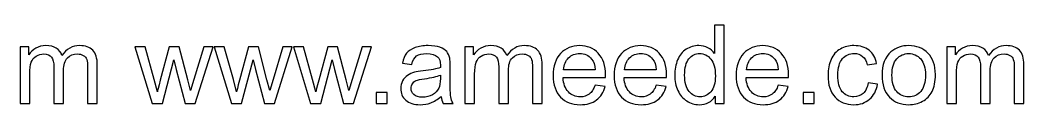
# Model space of a CAD drawing. Header units: millimetres. Extents: x -80 to 198, y 21 to 132.
# Drawn here: x 47.8 to 125.3, y 21.3 to 27.4 of the extents above; entities that cross this region are included whole.
import ezdxf

# ---------------------------------------------------------------- set-up
doc = ezdxf.new("R2010")
doc.units = ezdxf.units.MM
doc.header["$MEASUREMENT"] = 0
doc.layers.add('Layer 1', color=7, linetype='Continuous')

msp = doc.modelspace()

# ---------------------------------------------------------------- linework, layer by layer
at = {"layer": 'Layer 1', "color": 250}
for points, knots in [([(101.4628, 21.3528), (101.4628, 21.3528), (101.4628, 21.9102), (101.4628, 21.9102), (101.4628, 21.9102), (101.1849, 21.477), (100.7756, 21.2597), (100.2352, 21.2597), (100.2352, 21.2597), (99.8852, 21.2597), (99.5635, 21.3556), (99.2714, 21.5489), (99.2714, 21.5489), (98.9779, 21.7409), (98.7507, 22.0104), (98.5884, 22.3547), (98.5884, 22.3547), (98.4275, 22.7004), (98.3471, 23.0969), (98.3471, 23.5457), (98.3471, 23.5457), (98.3471, 23.9831), (98.4205, 24.3796), (98.5658, 24.7367), (98.5658, 24.7367), (98.7126, 25.0923), (98.9313, 25.366), (99.2234, 25.5551), (99.2234, 25.5551), (99.5141, 25.7456), (99.8415, 25.8402), (100.2013, 25.8402), (100.2013, 25.8402), (100.4666, 25.8402), (100.7023, 25.7837), (100.9083, 25.6722), (100.9083, 25.6722), (101.1143, 25.5607), (101.2822, 25.414), (101.412, 25.2348), (101.412, 25.2348), (101.412, 25.2348), (101.412, 27.415), (101.412, 27.415), (101.412, 27.415), (101.412, 27.415), (102.1571, 27.415), (102.1571, 27.415), (102.1571, 27.415), (102.1571, 27.415), (102.1571, 21.3528), (102.1571, 21.3528), (102.1571, 21.3528), (102.1571, 21.3528), (101.4628, 21.3528), (101.4628, 21.3528)], [0, 0, 0, 0, 0.0666667, 0.0666667, 0.0666667, 0.0666667, 0.1333333, 0.1333333, 0.1333333, 0.1333333, 0.2, 0.2, 0.2, 0.2, 0.2666667, 0.2666667, 0.2666667, 0.2666667, 0.3333333, 0.3333333, 0.3333333, 0.3333333, 0.4, 0.4, 0.4, 0.4, 0.4666667, 0.4666667, 0.4666667, 0.4666667, 0.5333333, 0.5333333, 0.5333333, 0.5333333, 0.6, 0.6, 0.6, 0.6, 0.6666667, 0.6666667, 0.6666667, 0.6666667, 0.7333333, 0.7333333, 0.7333333, 0.7333333, 0.8, 0.8, 0.8, 0.8, 0.8666667, 0.8666667, 0.8666667, 0.8666667, 1, 1, 1, 1]), ([(47.8135, 21.3528), (47.8135, 21.3528), (47.8135, 25.747), (47.8135, 25.747), (47.8135, 25.747), (47.8135, 25.747), (48.4824, 25.747), (48.4824, 25.747), (48.4824, 25.747), (48.4824, 25.747), (48.4824, 25.1261), (48.4824, 25.1261), (48.4824, 25.1261), (48.6192, 25.3406), (48.8027, 25.5142), (49.0313, 25.644), (49.0313, 25.644), (49.2599, 25.7752), (49.5195, 25.8402), (49.8116, 25.8402), (49.8116, 25.8402), (50.1362, 25.8402), (50.4029, 25.7724), (50.6103, 25.6384), (50.6103, 25.6384), (50.8178, 25.5029), (50.9645, 25.3152), (51.0492, 25.0725), (51.0492, 25.0725), (51.3991, 25.5847), (51.8521, 25.8402), (52.4109, 25.8402), (52.4109, 25.8402), (52.8484, 25.8402), (53.1856, 25.7202), (53.4199, 25.4789), (53.4199, 25.4789), (53.6555, 25.2376), (53.7741, 24.8665), (53.7741, 24.3655), (53.7741, 24.3655), (53.7741, 24.3655), (53.7741, 21.3528), (53.7741, 21.3528), (53.7741, 21.3528), (53.7741, 21.3528), (53.029, 21.3528), (53.029, 21.3528), (53.029, 21.3528), (53.029, 21.3528), (53.029, 24.1186), (53.029, 24.1186), (53.029, 24.1186), (53.029, 24.4149), (53.0036, 24.6294), (52.9556, 24.7606), (52.9556, 24.7606), (52.9076, 24.8919), (52.8201, 24.9963), (52.6917, 25.0767), (52.6917, 25.0767), (52.5647, 25.1572), (52.4152, 25.1967), (52.2444, 25.1967), (52.2444, 25.1967), (51.934, 25.1967), (51.6771, 25.0937), (51.4725, 24.8891), (51.4725, 24.8891), (51.2679, 24.683), (51.1663, 24.3542), (51.1663, 23.9027), (51.1663, 23.9027), (51.1663, 23.9027), (51.1663, 21.3528), (51.1663, 21.3528), (51.1663, 21.3528), (51.1663, 21.3528), (50.4212, 21.3528), (50.4212, 21.3528), (50.4212, 21.3528), (50.4212, 21.3528), (50.4212, 24.2047), (50.4212, 24.2047), (50.4212, 24.2047), (50.4212, 24.5349), (50.3606, 24.7832), (50.2392, 24.9483), (50.2392, 24.9483), (50.1179, 25.1134), (49.9189, 25.1967), (49.6437, 25.1967), (49.6437, 25.1967), (49.4349, 25.1967), (49.2416, 25.1416), (49.0638, 25.0316), (49.0638, 25.0316), (48.886, 24.9215), (48.7575, 24.7606), (48.6771, 24.5476), (48.6771, 24.5476), (48.5981, 24.3359), (48.5586, 24.0297), (48.5586, 23.6303), (48.5586, 23.6303), (48.5586, 23.6303), (48.5586, 21.3528), (48.5586, 21.3528), (48.5586, 21.3528), (48.5586, 21.3528), (47.8135, 21.3528), (47.8135, 21.3528)], [0, 0, 0, 0, 0.0344828, 0.0344828, 0.0344828, 0.0344828, 0.0689655, 0.0689655, 0.0689655, 0.0689655, 0.1034483, 0.1034483, 0.1034483, 0.1034483, 0.137931, 0.137931, 0.137931, 0.137931, 0.1724138, 0.1724138, 0.1724138, 0.1724138, 0.2068966, 0.2068966, 0.2068966, 0.2068966, 0.2413793, 0.2413793, 0.2413793, 0.2413793, 0.2758621, 0.2758621, 0.2758621, 0.2758621, 0.3103448, 0.3103448, 0.3103448, 0.3103448, 0.3448276, 0.3448276, 0.3448276, 0.3448276, 0.3793103, 0.3793103, 0.3793103, 0.3793103, 0.4137931, 0.4137931, 0.4137931, 0.4137931, 0.4482759, 0.4482759, 0.4482759, 0.4482759, 0.4827586, 0.4827586, 0.4827586, 0.4827586, 0.5172414, 0.5172414, 0.5172414, 0.5172414, 0.5517241, 0.5517241, 0.5517241, 0.5517241, 0.5862069, 0.5862069, 0.5862069, 0.5862069, 0.6206897, 0.6206897, 0.6206897, 0.6206897, 0.6551724, 0.6551724, 0.6551724, 0.6551724, 0.6896552, 0.6896552, 0.6896552, 0.6896552, 0.7241379, 0.7241379, 0.7241379, 0.7241379, 0.7586207, 0.7586207, 0.7586207, 0.7586207, 0.7931034, 0.7931034, 0.7931034, 0.7931034, 0.8275862, 0.8275862, 0.8275862, 0.8275862, 0.862069, 0.862069, 0.862069, 0.862069, 0.8965517, 0.8965517, 0.8965517, 0.8965517, 0.9310345, 0.9310345, 0.9310345, 0.9310345, 1, 1, 1, 1]), ([(58.0088, 21.3528), (58.0088, 21.3528), (56.681, 25.747), (56.681, 25.747), (56.681, 25.747), (56.681, 25.747), (57.4599, 25.747), (57.4599, 25.747), (57.4599, 25.747), (57.4599, 25.747), (58.1612, 23.2112), (58.1612, 23.2112), (58.1612, 23.2112), (58.1612, 23.2112), (58.4096, 22.2672), (58.4096, 22.2672), (58.4096, 22.2672), (58.4195, 22.3138), (58.4957, 22.6157), (58.6368, 23.1731), (58.6368, 23.1731), (58.6368, 23.1731), (59.3325, 25.747), (59.3325, 25.747), (59.3325, 25.747), (59.3325, 25.747), (60.0959, 25.747), (60.0959, 25.747), (60.0959, 25.747), (60.0959, 25.747), (60.7577, 23.1957), (60.7577, 23.1957), (60.7577, 23.1957), (60.7577, 23.1957), (60.9736, 22.3589), (60.9736, 22.3589), (60.9736, 22.3589), (60.9736, 22.3589), (61.2262, 23.207), (61.2262, 23.207), (61.2262, 23.207), (61.2262, 23.207), (61.9854, 25.747), (61.9854, 25.747), (61.9854, 25.747), (61.9854, 25.747), (62.7093, 25.747), (62.7093, 25.747), (62.7093, 25.747), (62.7093, 25.747), (61.3306, 21.3528), (61.3306, 21.3528), (61.3306, 21.3528), (61.3306, 21.3528), (60.5601, 21.3528), (60.5601, 21.3528), (60.5601, 21.3528), (60.5601, 21.3528), (59.863, 23.9817), (59.863, 23.9817), (59.863, 23.9817), (59.863, 23.9817), (59.6866, 24.7338), (59.6866, 24.7338), (59.6866, 24.7338), (59.6866, 24.7338), (58.7976, 21.3528), (58.7976, 21.3528), (58.7976, 21.3528), (58.7976, 21.3528), (58.0088, 21.3528), (58.0088, 21.3528)], [0, 0, 0, 0, 0.0526316, 0.0526316, 0.0526316, 0.0526316, 0.1052632, 0.1052632, 0.1052632, 0.1052632, 0.1578947, 0.1578947, 0.1578947, 0.1578947, 0.2105263, 0.2105263, 0.2105263, 0.2105263, 0.2631579, 0.2631579, 0.2631579, 0.2631579, 0.3157895, 0.3157895, 0.3157895, 0.3157895, 0.3684211, 0.3684211, 0.3684211, 0.3684211, 0.4210526, 0.4210526, 0.4210526, 0.4210526, 0.4736842, 0.4736842, 0.4736842, 0.4736842, 0.5263158, 0.5263158, 0.5263158, 0.5263158, 0.5789474, 0.5789474, 0.5789474, 0.5789474, 0.6315789, 0.6315789, 0.6315789, 0.6315789, 0.6842105, 0.6842105, 0.6842105, 0.6842105, 0.7368421, 0.7368421, 0.7368421, 0.7368421, 0.7894737, 0.7894737, 0.7894737, 0.7894737, 0.8421053, 0.8421053, 0.8421053, 0.8421053, 0.8947368, 0.8947368, 0.8947368, 0.8947368, 1, 1, 1, 1]), ([(64.1232, 21.3528), (64.1232, 21.3528), (62.7954, 25.747), (62.7954, 25.747), (62.7954, 25.747), (62.7954, 25.747), (63.5743, 25.747), (63.5743, 25.747), (63.5743, 25.747), (63.5743, 25.747), (64.2756, 23.2112), (64.2756, 23.2112), (64.2756, 23.2112), (64.2756, 23.2112), (64.524, 22.2672), (64.524, 22.2672), (64.524, 22.2672), (64.5339, 22.3138), (64.6101, 22.6157), (64.7512, 23.1731), (64.7512, 23.1731), (64.7512, 23.1731), (65.4469, 25.747), (65.4469, 25.747), (65.4469, 25.747), (65.4469, 25.747), (66.2103, 25.747), (66.2103, 25.747), (66.2103, 25.747), (66.2103, 25.747), (66.8721, 23.1957), (66.8721, 23.1957), (66.8721, 23.1957), (66.8721, 23.1957), (67.088, 22.3589), (67.088, 22.3589), (67.088, 22.3589), (67.088, 22.3589), (67.3406, 23.207), (67.3406, 23.207), (67.3406, 23.207), (67.3406, 23.207), (68.0998, 25.747), (68.0998, 25.747), (68.0998, 25.747), (68.0998, 25.747), (68.8237, 25.747), (68.8237, 25.747), (68.8237, 25.747), (68.8237, 25.747), (67.445, 21.3528), (67.445, 21.3528), (67.445, 21.3528), (67.445, 21.3528), (66.6745, 21.3528), (66.6745, 21.3528), (66.6745, 21.3528), (66.6745, 21.3528), (65.9774, 23.9817), (65.9774, 23.9817), (65.9774, 23.9817), (65.9774, 23.9817), (65.801, 24.7338), (65.801, 24.7338), (65.801, 24.7338), (65.801, 24.7338), (64.912, 21.3528), (64.912, 21.3528), (64.912, 21.3528), (64.912, 21.3528), (64.1232, 21.3528), (64.1232, 21.3528)], [0, 0, 0, 0, 0.0526316, 0.0526316, 0.0526316, 0.0526316, 0.1052632, 0.1052632, 0.1052632, 0.1052632, 0.1578947, 0.1578947, 0.1578947, 0.1578947, 0.2105263, 0.2105263, 0.2105263, 0.2105263, 0.2631579, 0.2631579, 0.2631579, 0.2631579, 0.3157895, 0.3157895, 0.3157895, 0.3157895, 0.3684211, 0.3684211, 0.3684211, 0.3684211, 0.4210526, 0.4210526, 0.4210526, 0.4210526, 0.4736842, 0.4736842, 0.4736842, 0.4736842, 0.5263158, 0.5263158, 0.5263158, 0.5263158, 0.5789474, 0.5789474, 0.5789474, 0.5789474, 0.6315789, 0.6315789, 0.6315789, 0.6315789, 0.6842105, 0.6842105, 0.6842105, 0.6842105, 0.7368421, 0.7368421, 0.7368421, 0.7368421, 0.7894737, 0.7894737, 0.7894737, 0.7894737, 0.8421053, 0.8421053, 0.8421053, 0.8421053, 0.8947368, 0.8947368, 0.8947368, 0.8947368, 1, 1, 1, 1]), ([(70.2376, 21.3528), (70.2376, 21.3528), (68.9098, 25.747), (68.9098, 25.747), (68.9098, 25.747), (68.9098, 25.747), (69.6887, 25.747), (69.6887, 25.747), (69.6887, 25.747), (69.6887, 25.747), (70.39, 23.2112), (70.39, 23.2112), (70.39, 23.2112), (70.39, 23.2112), (70.6384, 22.2672), (70.6384, 22.2672), (70.6384, 22.2672), (70.6483, 22.3138), (70.7245, 22.6157), (70.8656, 23.1731), (70.8656, 23.1731), (70.8656, 23.1731), (71.5613, 25.747), (71.5613, 25.747), (71.5613, 25.747), (71.5613, 25.747), (72.3247, 25.747), (72.3247, 25.747), (72.3247, 25.747), (72.3247, 25.747), (72.9865, 23.1957), (72.9865, 23.1957), (72.9865, 23.1957), (72.9865, 23.1957), (73.2024, 22.3589), (73.2024, 22.3589), (73.2024, 22.3589), (73.2024, 22.3589), (73.455, 23.207), (73.455, 23.207), (73.455, 23.207), (73.455, 23.207), (74.2142, 25.747), (74.2142, 25.747), (74.2142, 25.747), (74.2142, 25.747), (74.9381, 25.747), (74.9381, 25.747), (74.9381, 25.747), (74.9381, 25.747), (73.5594, 21.3528), (73.5594, 21.3528), (73.5594, 21.3528), (73.5594, 21.3528), (72.7889, 21.3528), (72.7889, 21.3528), (72.7889, 21.3528), (72.7889, 21.3528), (72.0918, 23.9817), (72.0918, 23.9817), (72.0918, 23.9817), (72.0918, 23.9817), (71.9154, 24.7338), (71.9154, 24.7338), (71.9154, 24.7338), (71.9154, 24.7338), (71.0264, 21.3528), (71.0264, 21.3528), (71.0264, 21.3528), (71.0264, 21.3528), (70.2376, 21.3528), (70.2376, 21.3528)], [0, 0, 0, 0, 0.0526316, 0.0526316, 0.0526316, 0.0526316, 0.1052632, 0.1052632, 0.1052632, 0.1052632, 0.1578947, 0.1578947, 0.1578947, 0.1578947, 0.2105263, 0.2105263, 0.2105263, 0.2105263, 0.2631579, 0.2631579, 0.2631579, 0.2631579, 0.3157895, 0.3157895, 0.3157895, 0.3157895, 0.3684211, 0.3684211, 0.3684211, 0.3684211, 0.4210526, 0.4210526, 0.4210526, 0.4210526, 0.4736842, 0.4736842, 0.4736842, 0.4736842, 0.5263158, 0.5263158, 0.5263158, 0.5263158, 0.5789474, 0.5789474, 0.5789474, 0.5789474, 0.6315789, 0.6315789, 0.6315789, 0.6315789, 0.6842105, 0.6842105, 0.6842105, 0.6842105, 0.7368421, 0.7368421, 0.7368421, 0.7368421, 0.7894737, 0.7894737, 0.7894737, 0.7894737, 0.8421053, 0.8421053, 0.8421053, 0.8421053, 0.8947368, 0.8947368, 0.8947368, 0.8947368, 1, 1, 1, 1]), ([(80.3172, 21.9031), (80.0406, 21.6675), (79.7739, 21.5024), (79.5185, 21.405), (79.5185, 21.405), (79.2631, 21.3076), (78.9894, 21.2597), (78.6958, 21.2597), (78.6958, 21.2597), (78.2132, 21.2597), (77.8421, 21.3768), (77.5825, 21.6124), (77.5825, 21.6124), (77.3228, 21.8467), (77.193, 22.1473), (77.193, 22.5127), (77.193, 22.5127), (77.193, 22.7272), (77.2424, 22.9234), (77.3398, 23.1012), (77.3398, 23.1012), (77.4385, 23.279), (77.5669, 23.4201), (77.725, 23.5273), (77.725, 23.5273), (77.8844, 23.6346), (78.0622, 23.7164), (78.2612, 23.7715), (78.2612, 23.7715), (78.408, 23.8096), (78.6295, 23.8462), (78.9244, 23.8829), (78.9244, 23.8829), (79.5256, 23.9535), (79.9701, 24.0396), (80.2537, 24.1383), (80.2537, 24.1383), (80.2565, 24.2399), (80.2579, 24.3049), (80.2579, 24.3317), (80.2579, 24.3317), (80.2579, 24.6336), (80.1874, 24.8467), (80.0463, 24.9709), (80.0463, 24.9709), (79.8558, 25.1388), (79.5721, 25.2221), (79.1968, 25.2221), (79.1968, 25.2221), (78.8454, 25.2221), (78.5858, 25.16), (78.4193, 25.0372), (78.4193, 25.0372), (78.2513, 24.9145), (78.1286, 24.6971), (78.0481, 24.3839), (78.0481, 24.3839), (78.0481, 24.3839), (77.32, 24.4855), (77.32, 24.4855), (77.32, 24.4855), (77.3863, 24.7973), (77.495, 25.0499), (77.6474, 25.2418), (77.6474, 25.2418), (77.7998, 25.4337), (78.0199, 25.5805), (78.3078, 25.6849), (78.3078, 25.6849), (78.5942, 25.7879), (78.9287, 25.8402), (79.3069, 25.8402), (79.3069, 25.8402), (79.6822, 25.8402), (79.9884, 25.7964), (80.2241, 25.7075), (80.2241, 25.7075), (80.4583, 25.6186), (80.6319, 25.5085), (80.742, 25.3745), (80.742, 25.3745), (80.852, 25.2404), (80.9296, 25.0711), (80.9748, 24.8665), (80.9748, 24.8665), (80.9988, 24.7395), (81.0115, 24.5109), (81.0115, 24.1821), (81.0115, 24.1821), (81.0115, 24.1821), (81.0115, 23.1943), (81.0115, 23.1943), (81.0115, 23.1943), (81.0115, 22.5043), (81.027, 22.0682), (81.058, 21.8834), (81.058, 21.8834), (81.0877, 21.6985), (81.1498, 21.5221), (81.2401, 21.3528), (81.2401, 21.3528), (81.2401, 21.3528), (80.4611, 21.3528), (80.4611, 21.3528), (80.4611, 21.3528), (80.3864, 21.5094), (80.3384, 21.6929), (80.3172, 21.9031)], [0, 0, 0, 0, 0.0357143, 0.0357143, 0.0357143, 0.0357143, 0.0714286, 0.0714286, 0.0714286, 0.0714286, 0.1071429, 0.1071429, 0.1071429, 0.1071429, 0.1428571, 0.1428571, 0.1428571, 0.1428571, 0.1785714, 0.1785714, 0.1785714, 0.1785714, 0.2142857, 0.2142857, 0.2142857, 0.2142857, 0.25, 0.25, 0.25, 0.25, 0.2857143, 0.2857143, 0.2857143, 0.2857143, 0.3214286, 0.3214286, 0.3214286, 0.3214286, 0.3571429, 0.3571429, 0.3571429, 0.3571429, 0.3928571, 0.3928571, 0.3928571, 0.3928571, 0.4285714, 0.4285714, 0.4285714, 0.4285714, 0.4642857, 0.4642857, 0.4642857, 0.4642857, 0.5, 0.5, 0.5, 0.5, 0.5357143, 0.5357143, 0.5357143, 0.5357143, 0.5714286, 0.5714286, 0.5714286, 0.5714286, 0.6071429, 0.6071429, 0.6071429, 0.6071429, 0.6428571, 0.6428571, 0.6428571, 0.6428571, 0.6785714, 0.6785714, 0.6785714, 0.6785714, 0.7142857, 0.7142857, 0.7142857, 0.7142857, 0.75, 0.75, 0.75, 0.75, 0.7857143, 0.7857143, 0.7857143, 0.7857143, 0.8214286, 0.8214286, 0.8214286, 0.8214286, 0.8571429, 0.8571429, 0.8571429, 0.8571429, 0.8928571, 0.8928571, 0.8928571, 0.8928571, 0.9285714, 0.9285714, 0.9285714, 0.9285714, 1, 1, 1, 1]), ([(82.1559, 21.3528), (82.1559, 21.3528), (82.1559, 25.747), (82.1559, 25.747), (82.1559, 25.747), (82.1559, 25.747), (82.8248, 25.747), (82.8248, 25.747), (82.8248, 25.747), (82.8248, 25.747), (82.8248, 25.1261), (82.8248, 25.1261), (82.8248, 25.1261), (82.9616, 25.3406), (83.1451, 25.5142), (83.3737, 25.644), (83.3737, 25.644), (83.6023, 25.7752), (83.8619, 25.8402), (84.154, 25.8402), (84.154, 25.8402), (84.4786, 25.8402), (84.7453, 25.7724), (84.9527, 25.6384), (84.9527, 25.6384), (85.1602, 25.5029), (85.3069, 25.3152), (85.3916, 25.0725), (85.3916, 25.0725), (85.7415, 25.5847), (86.1945, 25.8402), (86.7533, 25.8402), (86.7533, 25.8402), (87.1908, 25.8402), (87.528, 25.7202), (87.7623, 25.4789), (87.7623, 25.4789), (87.9979, 25.2376), (88.1165, 24.8665), (88.1165, 24.3655), (88.1165, 24.3655), (88.1165, 24.3655), (88.1165, 21.3528), (88.1165, 21.3528), (88.1165, 21.3528), (88.1165, 21.3528), (87.3714, 21.3528), (87.3714, 21.3528), (87.3714, 21.3528), (87.3714, 21.3528), (87.3714, 24.1186), (87.3714, 24.1186), (87.3714, 24.1186), (87.3714, 24.4149), (87.346, 24.6294), (87.298, 24.7606), (87.298, 24.7606), (87.25, 24.8919), (87.1625, 24.9963), (87.0341, 25.0767), (87.0341, 25.0767), (86.9071, 25.1572), (86.7576, 25.1967), (86.5868, 25.1967), (86.5868, 25.1967), (86.2764, 25.1967), (86.0195, 25.0937), (85.8149, 24.8891), (85.8149, 24.8891), (85.6103, 24.683), (85.5087, 24.3542), (85.5087, 23.9027), (85.5087, 23.9027), (85.5087, 23.9027), (85.5087, 21.3528), (85.5087, 21.3528), (85.5087, 21.3528), (85.5087, 21.3528), (84.7636, 21.3528), (84.7636, 21.3528), (84.7636, 21.3528), (84.7636, 21.3528), (84.7636, 24.2047), (84.7636, 24.2047), (84.7636, 24.2047), (84.7636, 24.5349), (84.703, 24.7832), (84.5816, 24.9483), (84.5816, 24.9483), (84.4603, 25.1134), (84.2613, 25.1967), (83.9861, 25.1967), (83.9861, 25.1967), (83.7773, 25.1967), (83.584, 25.1416), (83.4062, 25.0316), (83.4062, 25.0316), (83.2284, 24.9215), (83.0999, 24.7606), (83.0195, 24.5476), (83.0195, 24.5476), (82.9405, 24.3359), (82.901, 24.0297), (82.901, 23.6303), (82.901, 23.6303), (82.901, 23.6303), (82.901, 21.3528), (82.901, 21.3528), (82.901, 21.3528), (82.901, 21.3528), (82.1559, 21.3528), (82.1559, 21.3528)], [0, 0, 0, 0, 0.0344828, 0.0344828, 0.0344828, 0.0344828, 0.0689655, 0.0689655, 0.0689655, 0.0689655, 0.1034483, 0.1034483, 0.1034483, 0.1034483, 0.137931, 0.137931, 0.137931, 0.137931, 0.1724138, 0.1724138, 0.1724138, 0.1724138, 0.2068966, 0.2068966, 0.2068966, 0.2068966, 0.2413793, 0.2413793, 0.2413793, 0.2413793, 0.2758621, 0.2758621, 0.2758621, 0.2758621, 0.3103448, 0.3103448, 0.3103448, 0.3103448, 0.3448276, 0.3448276, 0.3448276, 0.3448276, 0.3793103, 0.3793103, 0.3793103, 0.3793103, 0.4137931, 0.4137931, 0.4137931, 0.4137931, 0.4482759, 0.4482759, 0.4482759, 0.4482759, 0.4827586, 0.4827586, 0.4827586, 0.4827586, 0.5172414, 0.5172414, 0.5172414, 0.5172414, 0.5517241, 0.5517241, 0.5517241, 0.5517241, 0.5862069, 0.5862069, 0.5862069, 0.5862069, 0.6206897, 0.6206897, 0.6206897, 0.6206897, 0.6551724, 0.6551724, 0.6551724, 0.6551724, 0.6896552, 0.6896552, 0.6896552, 0.6896552, 0.7241379, 0.7241379, 0.7241379, 0.7241379, 0.7586207, 0.7586207, 0.7586207, 0.7586207, 0.7931034, 0.7931034, 0.7931034, 0.7931034, 0.8275862, 0.8275862, 0.8275862, 0.8275862, 0.862069, 0.862069, 0.862069, 0.862069, 0.8965517, 0.8965517, 0.8965517, 0.8965517, 0.9310345, 0.9310345, 0.9310345, 0.9310345, 1, 1, 1, 1]), ([(92.2059, 22.7752), (92.2059, 22.7752), (92.9764, 22.6736), (92.9764, 22.6736), (92.9764, 22.6736), (92.8564, 22.2263), (92.6321, 21.8777), (92.3047, 21.6308), (92.3047, 21.6308), (91.9773, 21.3838), (91.5596, 21.2597), (91.0502, 21.2597), (91.0502, 21.2597), (90.4096, 21.2597), (89.9016, 21.4572), (89.5262, 21.8523), (89.5262, 21.8523), (89.1508, 22.246), (88.9632, 22.8006), (88.9632, 23.5132), (88.9632, 23.5132), (88.9632, 24.2498), (89.1523, 24.8227), (89.5318, 25.2291), (89.5318, 25.2291), (89.9114, 25.637), (90.4039, 25.8402), (91.0093, 25.8402), (91.0093, 25.8402), (91.5949, 25.8402), (92.0733, 25.6412), (92.4444, 25.2418), (92.4444, 25.2418), (92.8155, 24.8425), (93.0018, 24.2809), (93.0018, 23.557), (93.0018, 23.557), (93.0018, 23.5132), (93.0004, 23.4469), (92.9976, 23.3594), (92.9976, 23.3594), (92.9976, 23.3594), (89.7252, 23.3594), (89.7252, 23.3594), (89.7252, 23.3594), (89.7534, 22.8782), (89.8889, 22.5085), (90.1344, 22.2531), (90.1344, 22.2531), (90.3785, 21.9977), (90.6847, 21.8693), (91.0502, 21.8693), (91.0502, 21.8693), (91.3226, 21.8693), (91.5554, 21.9412), (91.7473, 22.0852), (91.7473, 22.0852), (91.9406, 22.2291), (92.093, 22.4591), (92.2059, 22.7752)], [0, 0, 0, 0, 0.0625, 0.0625, 0.0625, 0.0625, 0.125, 0.125, 0.125, 0.125, 0.1875, 0.1875, 0.1875, 0.1875, 0.25, 0.25, 0.25, 0.25, 0.3125, 0.3125, 0.3125, 0.3125, 0.375, 0.375, 0.375, 0.375, 0.4375, 0.4375, 0.4375, 0.4375, 0.5, 0.5, 0.5, 0.5, 0.5625, 0.5625, 0.5625, 0.5625, 0.625, 0.625, 0.625, 0.625, 0.6875, 0.6875, 0.6875, 0.6875, 0.75, 0.75, 0.75, 0.75, 0.8125, 0.8125, 0.8125, 0.8125, 0.875, 0.875, 0.875, 0.875, 1, 1, 1, 1]), ([(96.9148, 22.7752), (96.9148, 22.7752), (97.6853, 22.6736), (97.6853, 22.6736), (97.6853, 22.6736), (97.5653, 22.2263), (97.341, 21.8777), (97.0136, 21.6308), (97.0136, 21.6308), (96.6862, 21.3838), (96.2685, 21.2597), (95.7591, 21.2597), (95.7591, 21.2597), (95.1185, 21.2597), (94.6105, 21.4572), (94.2351, 21.8523), (94.2351, 21.8523), (93.8597, 22.246), (93.6721, 22.8006), (93.6721, 23.5132), (93.6721, 23.5132), (93.6721, 24.2498), (93.8612, 24.8227), (94.2407, 25.2291), (94.2407, 25.2291), (94.6203, 25.637), (95.1128, 25.8402), (95.7182, 25.8402), (95.7182, 25.8402), (96.3038, 25.8402), (96.7822, 25.6412), (97.1533, 25.2418), (97.1533, 25.2418), (97.5244, 24.8425), (97.7107, 24.2809), (97.7107, 23.557), (97.7107, 23.557), (97.7107, 23.5132), (97.7093, 23.4469), (97.7065, 23.3594), (97.7065, 23.3594), (97.7065, 23.3594), (94.4341, 23.3594), (94.4341, 23.3594), (94.4341, 23.3594), (94.4623, 22.8782), (94.5978, 22.5085), (94.8433, 22.2531), (94.8433, 22.2531), (95.0874, 21.9977), (95.3936, 21.8693), (95.7591, 21.8693), (95.7591, 21.8693), (96.0315, 21.8693), (96.2643, 21.9412), (96.4562, 22.0852), (96.4562, 22.0852), (96.6495, 22.2291), (96.8019, 22.4591), (96.9148, 22.7752)], [0, 0, 0, 0, 0.0625, 0.0625, 0.0625, 0.0625, 0.125, 0.125, 0.125, 0.125, 0.1875, 0.1875, 0.1875, 0.1875, 0.25, 0.25, 0.25, 0.25, 0.3125, 0.3125, 0.3125, 0.3125, 0.375, 0.375, 0.375, 0.375, 0.4375, 0.4375, 0.4375, 0.4375, 0.5, 0.5, 0.5, 0.5, 0.5625, 0.5625, 0.5625, 0.5625, 0.625, 0.625, 0.625, 0.625, 0.6875, 0.6875, 0.6875, 0.6875, 0.75, 0.75, 0.75, 0.75, 0.8125, 0.8125, 0.8125, 0.8125, 0.875, 0.875, 0.875, 0.875, 1, 1, 1, 1]), ([(106.3326, 22.7752), (106.3326, 22.7752), (107.1031, 22.6736), (107.1031, 22.6736), (107.1031, 22.6736), (106.9831, 22.2263), (106.7588, 21.8777), (106.4314, 21.6308), (106.4314, 21.6308), (106.104, 21.3838), (105.6863, 21.2597), (105.1769, 21.2597), (105.1769, 21.2597), (104.5363, 21.2597), (104.0283, 21.4572), (103.6529, 21.8523), (103.6529, 21.8523), (103.2775, 22.246), (103.0899, 22.8006), (103.0899, 23.5132), (103.0899, 23.5132), (103.0899, 24.2498), (103.279, 24.8227), (103.6585, 25.2291), (103.6585, 25.2291), (104.0381, 25.637), (104.5306, 25.8402), (105.136, 25.8402), (105.136, 25.8402), (105.7216, 25.8402), (106.2, 25.6412), (106.5711, 25.2418), (106.5711, 25.2418), (106.9422, 24.8425), (107.1285, 24.2809), (107.1285, 23.557), (107.1285, 23.557), (107.1285, 23.5132), (107.1271, 23.4469), (107.1243, 23.3594), (107.1243, 23.3594), (107.1243, 23.3594), (103.8519, 23.3594), (103.8519, 23.3594), (103.8519, 23.3594), (103.8801, 22.8782), (104.0156, 22.5085), (104.2611, 22.2531), (104.2611, 22.2531), (104.5052, 21.9977), (104.8114, 21.8693), (105.1769, 21.8693), (105.1769, 21.8693), (105.4493, 21.8693), (105.6821, 21.9412), (105.874, 22.0852), (105.874, 22.0852), (106.0673, 22.2291), (106.2197, 22.4591), (106.3326, 22.7752)], [0, 0, 0, 0, 0.0625, 0.0625, 0.0625, 0.0625, 0.125, 0.125, 0.125, 0.125, 0.1875, 0.1875, 0.1875, 0.1875, 0.25, 0.25, 0.25, 0.25, 0.3125, 0.3125, 0.3125, 0.3125, 0.375, 0.375, 0.375, 0.375, 0.4375, 0.4375, 0.4375, 0.4375, 0.5, 0.5, 0.5, 0.5, 0.5625, 0.5625, 0.5625, 0.5625, 0.625, 0.625, 0.625, 0.625, 0.6875, 0.6875, 0.6875, 0.6875, 0.75, 0.75, 0.75, 0.75, 0.8125, 0.8125, 0.8125, 0.8125, 0.875, 0.875, 0.875, 0.875, 1, 1, 1, 1]), ([(113.2668, 22.9615), (113.2668, 22.9615), (113.9949, 22.8599), (113.9949, 22.8599), (113.9949, 22.8599), (113.9145, 22.3589), (113.7113, 21.968), (113.3825, 21.6844), (113.3825, 21.6844), (113.0537, 21.4008), (112.6487, 21.2597), (112.1704, 21.2597), (112.1704, 21.2597), (111.5707, 21.2597), (111.088, 21.4558), (110.724, 21.8481), (110.724, 21.8481), (110.3585, 22.2404), (110.1765, 22.802), (110.1765, 23.533), (110.1765, 23.533), (110.1765, 24.0071), (110.2555, 24.4206), (110.4121, 24.7762), (110.4121, 24.7762), (110.5688, 25.1304), (110.8072, 25.3971), (111.129, 25.5734), (111.129, 25.5734), (111.4493, 25.7513), (111.7978, 25.8402), (112.176, 25.8402), (112.176, 25.8402), (112.6516, 25.8402), (113.0424, 25.7202), (113.3444, 25.4789), (113.3444, 25.4789), (113.6478, 25.2376), (113.8425, 24.8947), (113.9272, 24.4516), (113.9272, 24.4516), (113.9272, 24.4516), (113.2075, 24.3415), (113.2075, 24.3415), (113.2075, 24.3415), (113.1384, 24.6365), (113.017, 24.858), (112.8407, 25.0076), (112.8407, 25.0076), (112.6657, 25.1558), (112.454, 25.2305), (112.2057, 25.2305), (112.2057, 25.2305), (111.8303, 25.2305), (111.5255, 25.0965), (111.2898, 24.8284), (111.2898, 24.8284), (111.0556, 24.5589), (110.9385, 24.1355), (110.9385, 23.5541), (110.9385, 23.5541), (110.9385, 22.9643), (111.0514, 22.5367), (111.2771, 22.27), (111.2771, 22.27), (111.5043, 22.0033), (111.7993, 21.8693), (112.1619, 21.8693), (112.1619, 21.8693), (112.4554, 21.8693), (112.6995, 21.9582), (112.8943, 22.1374), (112.8943, 22.1374), (113.0904, 22.3152), (113.2146, 22.5903), (113.2668, 22.9615)], [0, 0, 0, 0, 0.05, 0.05, 0.05, 0.05, 0.1, 0.1, 0.1, 0.1, 0.15, 0.15, 0.15, 0.15, 0.2, 0.2, 0.2, 0.2, 0.25, 0.25, 0.25, 0.25, 0.3, 0.3, 0.3, 0.3, 0.35, 0.35, 0.35, 0.35, 0.4, 0.4, 0.4, 0.4, 0.45, 0.45, 0.45, 0.45, 0.5, 0.5, 0.5, 0.5, 0.55, 0.55, 0.55, 0.55, 0.6, 0.6, 0.6, 0.6, 0.65, 0.65, 0.65, 0.65, 0.7, 0.7, 0.7, 0.7, 0.75, 0.75, 0.75, 0.75, 0.8, 0.8, 0.8, 0.8, 0.85, 0.85, 0.85, 0.85, 0.9, 0.9, 0.9, 0.9, 1, 1, 1, 1]), ([(114.3506, 23.5499), (114.3506, 24.3613), (114.5764, 24.9624), (115.0293, 25.3533), (115.0293, 25.3533), (115.4061, 25.6779), (115.8676, 25.8402), (116.4108, 25.8402), (116.4108, 25.8402), (117.0134, 25.8402), (117.5073, 25.6426), (117.8911, 25.2475), (117.8911, 25.2475), (118.2735, 24.8538), (118.4654, 24.3077), (118.4654, 23.612), (118.4654, 23.612), (118.4654, 23.0476), (118.3808, 22.6045), (118.2114, 22.2813), (118.2114, 22.2813), (118.0421, 21.9582), (117.7951, 21.707), (117.4706, 21.5278), (117.4706, 21.5278), (117.1474, 21.3486), (116.7932, 21.2597), (116.4108, 21.2597), (116.4108, 21.2597), (115.7956, 21.2597), (115.2989, 21.4558), (114.9193, 21.8495), (114.9193, 21.8495), (114.5397, 22.2432), (114.3506, 22.8105), (114.3506, 23.5499)], [0, 0, 0, 0, 0.1, 0.1, 0.1, 0.1, 0.2, 0.2, 0.2, 0.2, 0.3, 0.3, 0.3, 0.3, 0.4, 0.4, 0.4, 0.4, 0.5, 0.5, 0.5, 0.5, 0.6, 0.6, 0.6, 0.6, 0.7, 0.7, 0.7, 0.7, 0.8, 0.8, 0.8, 0.8, 1, 1, 1, 1]), ([(119.3389, 21.3528), (119.3389, 21.3528), (119.3389, 25.747), (119.3389, 25.747), (119.3389, 25.747), (119.3389, 25.747), (120.0078, 25.747), (120.0078, 25.747), (120.0078, 25.747), (120.0078, 25.747), (120.0078, 25.1261), (120.0078, 25.1261), (120.0078, 25.1261), (120.1446, 25.3406), (120.3281, 25.5142), (120.5567, 25.644), (120.5567, 25.644), (120.7853, 25.7752), (121.0449, 25.8402), (121.337, 25.8402), (121.337, 25.8402), (121.6616, 25.8402), (121.9283, 25.7724), (122.1357, 25.6384), (122.1357, 25.6384), (122.3432, 25.5029), (122.4899, 25.3152), (122.5746, 25.0725), (122.5746, 25.0725), (122.9245, 25.5847), (123.3775, 25.8402), (123.9363, 25.8402), (123.9363, 25.8402), (124.3738, 25.8402), (124.711, 25.7202), (124.9453, 25.4789), (124.9453, 25.4789), (125.1809, 25.2376), (125.2995, 24.8665), (125.2995, 24.3655), (125.2995, 24.3655), (125.2995, 24.3655), (125.2995, 21.3528), (125.2995, 21.3528), (125.2995, 21.3528), (125.2995, 21.3528), (124.5544, 21.3528), (124.5544, 21.3528), (124.5544, 21.3528), (124.5544, 21.3528), (124.5544, 24.1186), (124.5544, 24.1186), (124.5544, 24.1186), (124.5544, 24.4149), (124.529, 24.6294), (124.481, 24.7606), (124.481, 24.7606), (124.433, 24.8919), (124.3455, 24.9963), (124.2171, 25.0767), (124.2171, 25.0767), (124.0901, 25.1572), (123.9406, 25.1967), (123.7698, 25.1967), (123.7698, 25.1967), (123.4594, 25.1967), (123.2025, 25.0937), (122.9979, 24.8891), (122.9979, 24.8891), (122.7933, 24.683), (122.6917, 24.3542), (122.6917, 23.9027), (122.6917, 23.9027), (122.6917, 23.9027), (122.6917, 21.3528), (122.6917, 21.3528), (122.6917, 21.3528), (122.6917, 21.3528), (121.9466, 21.3528), (121.9466, 21.3528), (121.9466, 21.3528), (121.9466, 21.3528), (121.9466, 24.2047), (121.9466, 24.2047), (121.9466, 24.2047), (121.9466, 24.5349), (121.886, 24.7832), (121.7646, 24.9483), (121.7646, 24.9483), (121.6433, 25.1134), (121.4443, 25.1967), (121.1691, 25.1967), (121.1691, 25.1967), (120.9603, 25.1967), (120.767, 25.1416), (120.5892, 25.0316), (120.5892, 25.0316), (120.4114, 24.9215), (120.2829, 24.7606), (120.2025, 24.5476), (120.2025, 24.5476), (120.1235, 24.3359), (120.084, 24.0297), (120.084, 23.6303), (120.084, 23.6303), (120.084, 23.6303), (120.084, 21.3528), (120.084, 21.3528), (120.084, 21.3528), (120.084, 21.3528), (119.3389, 21.3528), (119.3389, 21.3528)], [0, 0, 0, 0, 0.0344828, 0.0344828, 0.0344828, 0.0344828, 0.0689655, 0.0689655, 0.0689655, 0.0689655, 0.1034483, 0.1034483, 0.1034483, 0.1034483, 0.137931, 0.137931, 0.137931, 0.137931, 0.1724138, 0.1724138, 0.1724138, 0.1724138, 0.2068966, 0.2068966, 0.2068966, 0.2068966, 0.2413793, 0.2413793, 0.2413793, 0.2413793, 0.2758621, 0.2758621, 0.2758621, 0.2758621, 0.3103448, 0.3103448, 0.3103448, 0.3103448, 0.3448276, 0.3448276, 0.3448276, 0.3448276, 0.3793103, 0.3793103, 0.3793103, 0.3793103, 0.4137931, 0.4137931, 0.4137931, 0.4137931, 0.4482759, 0.4482759, 0.4482759, 0.4482759, 0.4827586, 0.4827586, 0.4827586, 0.4827586, 0.5172414, 0.5172414, 0.5172414, 0.5172414, 0.5517241, 0.5517241, 0.5517241, 0.5517241, 0.5862069, 0.5862069, 0.5862069, 0.5862069, 0.6206897, 0.6206897, 0.6206897, 0.6206897, 0.6551724, 0.6551724, 0.6551724, 0.6551724, 0.6896552, 0.6896552, 0.6896552, 0.6896552, 0.7241379, 0.7241379, 0.7241379, 0.7241379, 0.7586207, 0.7586207, 0.7586207, 0.7586207, 0.7931034, 0.7931034, 0.7931034, 0.7931034, 0.8275862, 0.8275862, 0.8275862, 0.8275862, 0.862069, 0.862069, 0.862069, 0.862069, 0.8965517, 0.8965517, 0.8965517, 0.8965517, 0.9310345, 0.9310345, 0.9310345, 0.9310345, 1, 1, 1, 1]), ([(89.7675, 23.969), (89.7675, 23.969), (92.2144, 23.969), (92.2144, 23.969), (92.2144, 23.969), (92.1819, 24.3387), (92.0874, 24.6153), (91.9336, 24.8002), (91.9336, 24.8002), (91.6979, 25.0866), (91.3903, 25.2305), (91.0135, 25.2305), (91.0135, 25.2305), (90.672, 25.2305), (90.3856, 25.1162), (90.1527, 24.8876), (90.1527, 24.8876), (89.9213, 24.659), (89.7929, 24.3528), (89.7675, 23.969)], [0, 0, 0, 0, 0.1666667, 0.1666667, 0.1666667, 0.1666667, 0.3333333, 0.3333333, 0.3333333, 0.3333333, 0.5, 0.5, 0.5, 0.5, 0.6666667, 0.6666667, 0.6666667, 0.6666667, 1, 1, 1, 1]), ([(94.4764, 23.969), (94.4764, 23.969), (96.9233, 23.969), (96.9233, 23.969), (96.9233, 23.969), (96.8908, 24.3387), (96.7963, 24.6153), (96.6425, 24.8002), (96.6425, 24.8002), (96.4068, 25.0866), (96.0992, 25.2305), (95.7224, 25.2305), (95.7224, 25.2305), (95.3809, 25.2305), (95.0945, 25.1162), (94.8616, 24.8876), (94.8616, 24.8876), (94.6302, 24.659), (94.5018, 24.3528), (94.4764, 23.969)], [0, 0, 0, 0, 0.1666667, 0.1666667, 0.1666667, 0.1666667, 0.3333333, 0.3333333, 0.3333333, 0.3333333, 0.5, 0.5, 0.5, 0.5, 0.6666667, 0.6666667, 0.6666667, 0.6666667, 1, 1, 1, 1]), ([(99.1091, 23.5443), (99.1091, 22.9826), (99.2276, 22.5635), (99.4661, 22.2855), (99.4661, 22.2855), (99.7032, 22.0076), (99.984, 21.8693), (100.3071, 21.8693), (100.3071, 21.8693), (100.6331, 21.8693), (100.9097, 22.0019), (101.1383, 22.2672), (101.1383, 22.2672), (101.3655, 22.5325), (101.4798, 22.9375), (101.4798, 23.4822), (101.4798, 23.4822), (101.4798, 24.0805), (101.3641, 24.5208), (101.1312, 24.8016), (101.1312, 24.8016), (100.8998, 25.0824), (100.6134, 25.2221), (100.2733, 25.2221), (100.2733, 25.2221), (99.9417, 25.2221), (99.6651, 25.088), (99.4421, 24.8185), (99.4421, 24.8185), (99.2206, 24.549), (99.1091, 24.1242), (99.1091, 23.5443)], [0, 0, 0, 0, 0.1111111, 0.1111111, 0.1111111, 0.1111111, 0.2222222, 0.2222222, 0.2222222, 0.2222222, 0.3333333, 0.3333333, 0.3333333, 0.3333333, 0.4444444, 0.4444444, 0.4444444, 0.4444444, 0.5555556, 0.5555556, 0.5555556, 0.5555556, 0.6666667, 0.6666667, 0.6666667, 0.6666667, 0.7777778, 0.7777778, 0.7777778, 0.7777778, 1, 1, 1, 1]), ([(103.8942, 23.969), (103.8942, 23.969), (106.3411, 23.969), (106.3411, 23.969), (106.3411, 23.969), (106.3086, 24.3387), (106.2141, 24.6153), (106.0603, 24.8002), (106.0603, 24.8002), (105.8246, 25.0866), (105.517, 25.2305), (105.1402, 25.2305), (105.1402, 25.2305), (104.7987, 25.2305), (104.5123, 25.1162), (104.2794, 24.8876), (104.2794, 24.8876), (104.048, 24.659), (103.9196, 24.3528), (103.8942, 23.969)], [0, 0, 0, 0, 0.1666667, 0.1666667, 0.1666667, 0.1666667, 0.3333333, 0.3333333, 0.3333333, 0.3333333, 0.5, 0.5, 0.5, 0.5, 0.6666667, 0.6666667, 0.6666667, 0.6666667, 1, 1, 1, 1]), ([(115.1126, 23.5485), (115.1126, 22.9869), (115.2354, 22.5664), (115.4809, 22.2884), (115.4809, 22.2884), (115.7279, 22.009), (116.0369, 21.8693), (116.4108, 21.8693), (116.4108, 21.8693), (116.7805, 21.8693), (117.0882, 22.009), (117.3351, 22.2898), (117.3351, 22.2898), (117.5806, 22.5706), (117.7034, 22.9982), (117.7034, 23.5725), (117.7034, 23.5725), (117.7034, 24.1144), (117.5792, 24.525), (117.3323, 24.803), (117.3323, 24.803), (117.0853, 25.0824), (116.7777, 25.2221), (116.4108, 25.2221), (116.4108, 25.2221), (116.0369, 25.2221), (115.7279, 25.0838), (115.4809, 24.8058), (115.4809, 24.8058), (115.2354, 24.5278), (115.1126, 24.1087), (115.1126, 23.5485)], [0, 0, 0, 0, 0.1111111, 0.1111111, 0.1111111, 0.1111111, 0.2222222, 0.2222222, 0.2222222, 0.2222222, 0.3333333, 0.3333333, 0.3333333, 0.3333333, 0.4444444, 0.4444444, 0.4444444, 0.4444444, 0.5555556, 0.5555556, 0.5555556, 0.5555556, 0.6666667, 0.6666667, 0.6666667, 0.6666667, 0.7777778, 0.7777778, 0.7777778, 0.7777778, 1, 1, 1, 1]), ([(80.2579, 23.5541), (79.987, 23.4441), (79.5806, 23.3509), (79.0387, 23.2747), (79.0387, 23.2747), (78.7311, 23.231), (78.5138, 23.1816), (78.3868, 23.1266), (78.3868, 23.1266), (78.2598, 23.0715), (78.1624, 22.9911), (78.0933, 22.8867), (78.0933, 22.8867), (78.0241, 22.7809), (77.9889, 22.6637), (77.9889, 22.5339), (77.9889, 22.5339), (77.9889, 22.3378), (78.0637, 22.1727), (78.2146, 22.0414), (78.2146, 22.0414), (78.3656, 21.9102), (78.5858, 21.8439), (78.8751, 21.8439), (78.8751, 21.8439), (79.1615, 21.8439), (79.4169, 21.906), (79.6413, 22.0315), (79.6413, 22.0315), (79.8642, 22.1557), (80.0293, 22.3265), (80.1338, 22.5424), (80.1338, 22.5424), (80.2142, 22.7103), (80.2537, 22.9572), (80.2537, 23.2832), (80.2537, 23.2832), (80.2537, 23.2832), (80.2579, 23.5541), (80.2579, 23.5541)], [0, 0, 0, 0, 0.0909091, 0.0909091, 0.0909091, 0.0909091, 0.1818182, 0.1818182, 0.1818182, 0.1818182, 0.2727273, 0.2727273, 0.2727273, 0.2727273, 0.3636364, 0.3636364, 0.3636364, 0.3636364, 0.4545455, 0.4545455, 0.4545455, 0.4545455, 0.5454545, 0.5454545, 0.5454545, 0.5454545, 0.6363636, 0.6363636, 0.6363636, 0.6363636, 0.7272727, 0.7272727, 0.7272727, 0.7272727, 0.8181818, 0.8181818, 0.8181818, 0.8181818, 1, 1, 1, 1]), ([(75.3064, 21.3528), (75.3064, 21.3528), (75.3064, 22.1995), (75.3064, 22.1995), (75.3064, 22.1995), (75.3064, 22.1995), (76.153, 22.1995), (76.153, 22.1995), (76.153, 22.1995), (76.153, 22.1995), (76.153, 21.3528), (76.153, 21.3528), (76.153, 21.3528), (76.153, 21.3528), (75.3064, 21.3528), (75.3064, 21.3528)], [0, 0, 0, 0, 0.2, 0.2, 0.2, 0.2, 0.4, 0.4, 0.4, 0.4, 0.6, 0.6, 0.6, 0.6, 1, 1, 1, 1]), ([(108.256, 21.3528), (108.256, 21.3528), (108.256, 22.1995), (108.256, 22.1995), (108.256, 22.1995), (108.256, 22.1995), (109.1026, 22.1995), (109.1026, 22.1995), (109.1026, 22.1995), (109.1026, 22.1995), (109.1026, 21.3528), (109.1026, 21.3528), (109.1026, 21.3528), (109.1026, 21.3528), (108.256, 21.3528), (108.256, 21.3528)], [0, 0, 0, 0, 0.2, 0.2, 0.2, 0.2, 0.4, 0.4, 0.4, 0.4, 0.6, 0.6, 0.6, 0.6, 1, 1, 1, 1])]:
    msp.add_open_spline(points, degree=3, knots=knots, dxfattribs=at)

doc.saveas('drawing.dxf')
